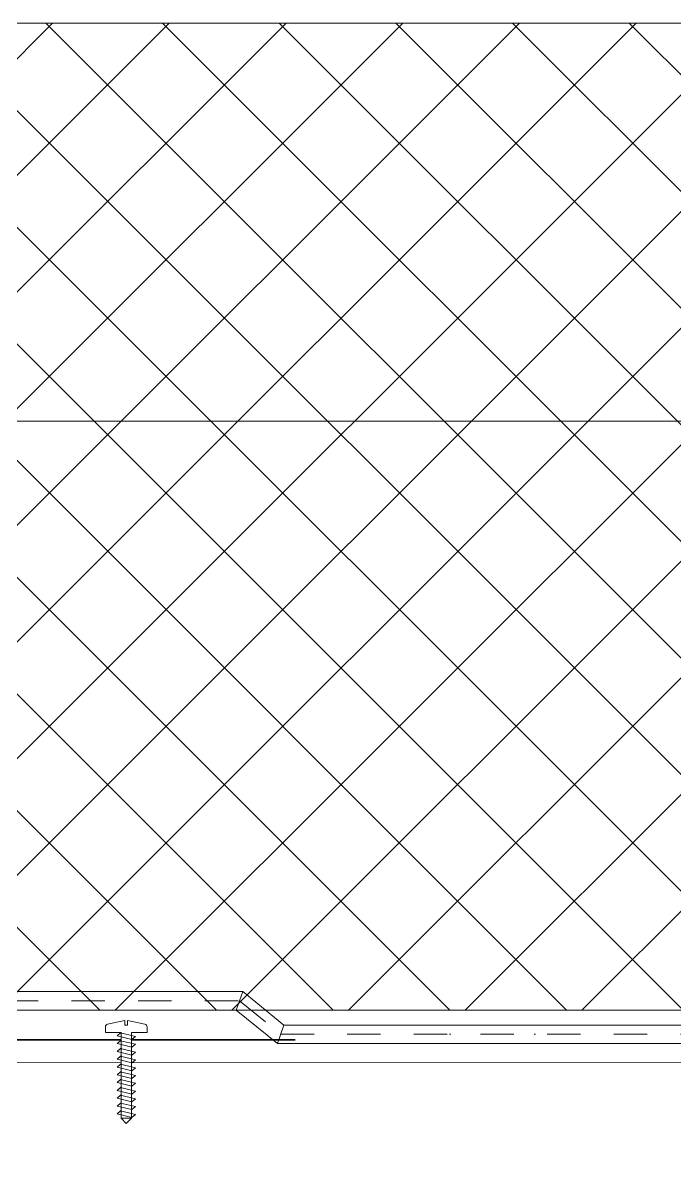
# Model space of a CAD drawing. Header units: millimetres. Extents: x -263990 to 193903, y -164417 to 240530.
# Drawn here: x -176473 to -174517, y -120035 to -116571 of the extents above; entities that cross this region are included whole.
import ezdxf

# ---------------------------------------------------------------- set-up
doc = ezdxf.new("R2010")
doc.units = ezdxf.units.MM
doc.header["$LTSCALE"] = 20
doc.set_wipeout_variables(frame=1)
doc.linetypes.add('пунктирнаяX2', pattern=[12.7, 0, -12.7])
doc.linetypes.add('штриховая 50', pattern=[1, 0.5, -0.5])
doc.layers.get('0').update_dxf_attribs({"lineweight": 0})
for name, color, linetype, lineweight in [('TN-АННОТАЦИИ', 7, 'Continuous', 0), ('TN-МЕТАЛЛ КОНСТРУКЦИИ', 7, 'Continuous', 35), ('TN-ПАРОИЗОЛЯЦИЯ', 94, 'Continuous', 15)]:
    doc.layers.add(name, color=color, linetype=linetype, lineweight=lineweight)

msp = doc.modelspace()

# ---------------------------------------------------------------- hatches: boundary and pattern name
at = {"lineweight": 9, "transparency": 33554559}
h = msp.add_hatch(dxfattribs=at)
h.set_pattern_fill('ANSI37', scale=77.982864)
h.set_pattern_definition([(45, (-170616.91, -117456.96), (-175.0765, 175.0765), []), (135, (-170616.91, -117456.96), (-175.0765, -175.0765), [])])
h.paths.add_polyline_path([(-166496.98692, -116571.07583), (-179227.15119, -116571.07127), (-179227.15119, -119534.55212), (-166496.98692, -119534.55667)])

# ---------------------------------------------------------------- linework, layer by layer
at = {"color": 7, "lineweight": 18}
msp.add_line((-179293.99364, -119690.28973), (-166990.59356, -119695.90797), dxfattribs=at)
at = {"color": 7, "lineweight": 20}
msp.add_lwpolyline([(-166496.98692, -116571.07583), (-179227.15119, -116571.07127), (-179227.15119, -119534.55212), (-166496.98692, -119534.55667)], close=True, dxfattribs=at)
at = {"layer": 'TN-МЕТАЛЛ КОНСТРУКЦИИ', "color": 7}
msp.add_line((-175655.84324, -119623.44725), (-179449.95937, -119623.44725), dxfattribs=at)
at = {"layer": 'TN-ПАРОИЗОЛЯЦИЯ', "color": 7, "linetype": 'Continuous'}
for p, q in [((-179327.41487, -119478.85007), (-175813.05707, -119478.85007)), ((-175813.05707, -119478.85007), (-175832.84168, -119534.55212)), ((-175813.05707, -119478.85007), (-175689.72085, -119579.11376)), ((-179327.41487, -119534.55212), (-175832.84168, -119534.55212)), ((-175832.84168, -119534.55212), (-175709.50545, -119634.8158)), ((-175689.72085, -119579.11376), (-175709.50545, -119634.8158)), ((-175689.72085, -119579.11376), (-166652.46782, -119579.11376)), ((-175709.50545, -119634.8158), (-166652.46782, -119634.8158))]:
    msp.add_line(p, q, dxfattribs=at)
at = {"layer": 'TN-ПАРОИЗОЛЯЦИЯ', "color": 7, "linetype": 'пунктирнаяX2'}
for p, q in [((-179327.41487, -119506.7011), (-175822.94937, -119506.7011)), ((-175822.94937, -119506.7011), (-175699.61315, -119606.96478)), ((-175699.61315, -119606.96478), (-166652.46782, -119606.96478))]:
    msp.add_line(p, q, dxfattribs=at)
at = {"layer": 'TN-ПАРОИЗОЛЯЦИЯ', "color": 7, "linetype": 'штриховая 50', "ltscale": 10}
for p, q in [((-179327.41487, -119506.7011), (-175822.94937, -119506.7011)), ((-175822.94937, -119506.7011), (-175699.61315, -119606.96478)), ((-175699.61315, -119606.96478), (-166652.46782, -119606.96478))]:
    msp.add_line(p, q, dxfattribs=at)

# ---------------------------------------------------------------- next in the draw order: wipeouts: each hides what was drawn before it
at = {"color": 7, "lineweight": 0}
msp.add_wipeout([(-176147.52595, -119858.89415), (-176163.12252, -119874.49073), (-176178.71909, -119858.89415), (-176178.71909, -119601.16643), (-176225.50881, -119601.16643), (-176225.50881, -119584.39116), (-176223.761, -119579.4713), (-176219.30102, -119576.75679), (-176167.02167, -119565.51712), (-176167.02167, -119579.44263), (-176159.22338, -119579.44263), (-176159.22338, -119565.51712), (-176106.94402, -119576.75679), (-176102.48405, -119579.4713), (-176100.73623, -119584.39116), (-176100.73623, -119601.16643), (-176147.52595, -119601.16643)], dxfattribs=at)

# ---------------------------------------------------------------- next in the draw order: linework, layer by layer
at = {"color": 7}
msp.add_lwpolyline([(-176178.71909, -119858.89415), (-176178.71909, -119601.16643), (-176225.50881, -119601.16643), (-176225.50881, -119584.39116, -0.3552567939), (-176219.30102, -119576.75679), (-176167.02167, -119565.51712), (-176167.02167, -119579.44263), (-176159.22338, -119579.44263), (-176159.22338, -119565.51712), (-176106.94402, -119576.75679, -0.3552567939), (-176100.73623, -119584.39116), (-176100.73623, -119601.16643), (-176147.52595, -119601.16643), (-176147.52595, -119858.89415)], format="xyb", dxfattribs=at)
for points in [[(-176146.33205, -119622.70146), (-176190.63684, -119611.74977), (-176179.83409, -119602.7529), (-176135.52929, -119613.70459)], [(-176146.33205, -119646.09632), (-176190.63684, -119635.14463), (-176179.83409, -119626.14776), (-176135.52929, -119637.09945)], [(-176146.33205, -119669.49118), (-176190.63684, -119658.53949), (-176179.83409, -119649.54262), (-176135.52929, -119660.49431)], [(-176146.33205, -119692.88603), (-176190.63684, -119681.93435), (-176179.83409, -119672.93748), (-176135.52929, -119683.88917)], [(-176146.33205, -119716.28089), (-176190.63684, -119705.32921), (-176179.83409, -119696.33234), (-176135.52929, -119707.28403)], [(-176146.33205, -119739.67575), (-176190.63684, -119728.72407), (-176179.83409, -119719.7272), (-176135.52929, -119730.67888)], [(-176146.33205, -119763.07061), (-176190.63684, -119752.11893), (-176179.83409, -119743.12206), (-176135.52929, -119754.07374)], [(-176146.33205, -119786.46547), (-176190.63684, -119775.51379), (-176179.83409, -119766.51692), (-176135.52929, -119777.4686)], [(-176146.33205, -119809.86033), (-176190.63684, -119798.90864), (-176179.83409, -119789.91178), (-176135.52929, -119800.86346)], [(-176146.33205, -119833.25519), (-176190.63684, -119822.3035), (-176179.83409, -119813.30663), (-176135.52929, -119824.25832)], [(-176146.33205, -119856.65005), (-176190.63684, -119845.69836), (-176179.83409, -119836.70149), (-176135.52929, -119847.65318)]]:
    msp.add_lwpolyline(points, close=True, dxfattribs=at)
for points in [[(-176178.71909, -119858.89415), (-176163.12252, -119874.49073)], [(-176178.71909, -119858.89415), (-176147.52595, -119858.89415)], [(-176147.52595, -119858.89415), (-176163.12252, -119874.49073)]]:
    msp.add_lwpolyline(points, dxfattribs=at)
at = {"layer": 'TN-АННОТАЦИИ', "color": 7}
msp.add_lwpolyline([(-178742.54239, -117766.1306), (-172896.60326, -117766.1306), (-172896.60326, -121991.72306)], dxfattribs=at)

doc.saveas('drawing.dxf')
